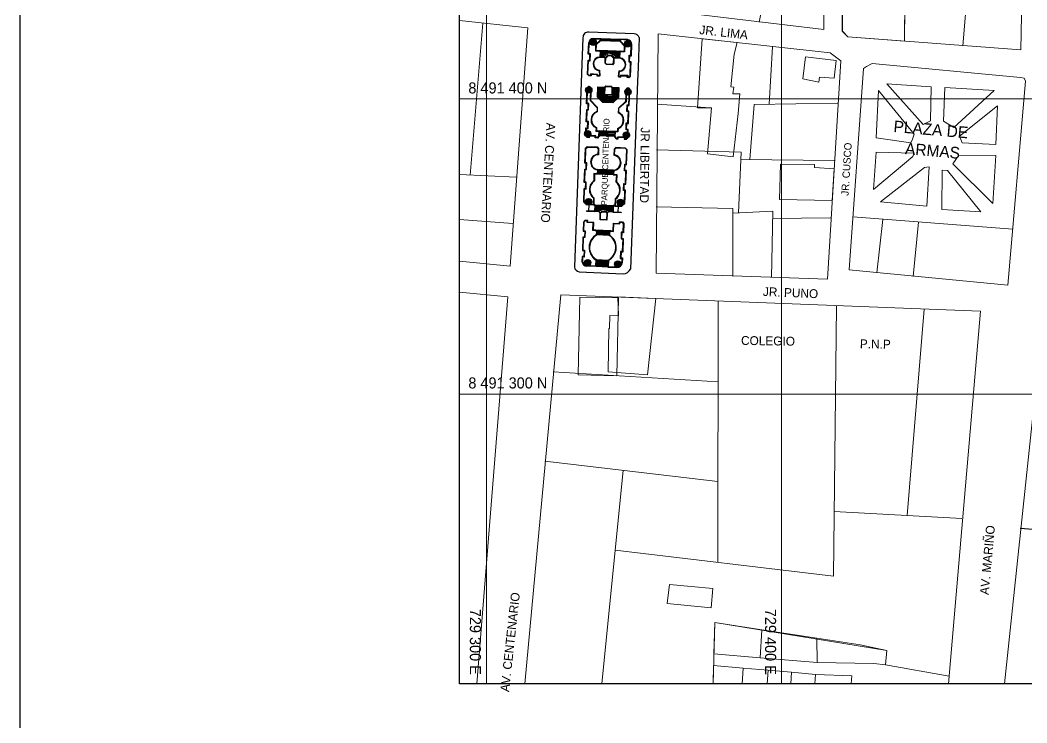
# Model space of a CAD drawing. Header units: metres. Extents: x 729055 to 735546, y 8489029 to 8491869.
# Drawn here: x 734027.4 to 734368.4, y 8489454.7 to 8489692.9 of the extents above; entities that cross this region are included whole.
import ezdxf
from ezdxf.enums import TextEntityAlignment as Align

# ---------------------------------------------------------------- set-up
doc = ezdxf.new("R2010")
doc.units = ezdxf.units.M
for name, color, linetype, lineweight in [('CATASTRO', 1, 'Continuous', 18), ('GRILLAS', 7, 'Continuous', 0), ('lotes', 146, 'Continuous', 18), ('TEXTO', 7, 'Continuous', 0)]:
    doc.layers.add(name, color=color, linetype=linetype, lineweight=lineweight)
doc.styles.add('1. Barrios', font='@PMingLiU-ExtB.ttf')
doc.styles.get("Standard").update_dxf_attribs({"font": 'BELL.TTF'})

msp = doc.modelspace()

# ---------------------------------------------------------------- linework, layer by layer
for p, q in [((734235.46, 8489688.293), (734220.011, 8489688.867)), ((734218.053, 8489686.901), (734217.723, 8489678.003)), ((734219.856, 8489681.373), (734219.998, 8489685.187)), ((734220.021, 8489681.526), (734220.157, 8489685.181)), ((734220.467, 8489685.5), (734220.488, 8489685.078)), ((734220.569, 8489684.861), (734220.525, 8489685.725)), ((734220.589, 8489685.861), (734220.645, 8489684.732)), ((734220.72, 8489684.636), (734220.654, 8489685.964)), ((734220.72, 8489686.048), (734220.794, 8489684.559)), ((734220.868, 8489684.496), (734220.786, 8489686.117)), ((734220.854, 8489686.176), (734220.941, 8489684.444)), ((734221.013, 8489684.401), (734220.921, 8489686.227)), ((734220.989, 8489686.269), (734221.085, 8489684.365)), ((734221.156, 8489684.336), (734221.058, 8489686.306)), ((734221.126, 8489686.336), (734221.228, 8489684.312)), ((734221.299, 8489684.294), (734221.195, 8489686.361)), ((734221.264, 8489686.381), (734221.37, 8489684.281)), ((734221.44, 8489684.273), (734221.334, 8489686.397)), ((734221.403, 8489686.407), (734221.511, 8489684.27)), ((734221.581, 8489684.271), (734221.473, 8489686.413)), ((734221.651, 8489684.277), (734221.543, 8489686.414)), ((734221.566, 8489686.72), (734224.19, 8489686.702)), ((734221.567, 8489686.561), (734224.006, 8489686.544)), ((734221.614, 8489686.411), (734221.72, 8489684.287)), ((734221.79, 8489684.302), (734221.684, 8489686.402)), ((734221.755, 8489686.39), (734221.859, 8489684.322)), ((734221.928, 8489684.348), (734221.826, 8489686.372)), ((734221.897, 8489686.348), (734221.996, 8489684.378)), ((734222.065, 8489684.414), (734221.969, 8489686.319)), ((734222.041, 8489686.283), (734222.133, 8489684.457)), ((734222.2, 8489684.508), (734222.113, 8489686.239)), ((734222.186, 8489686.187), (734222.267, 8489684.567)), ((734222.334, 8489684.636), (734222.259, 8489686.125)), ((734222.363, 8489684.608), (734222.283, 8489682.476)), ((734222.333, 8489686.048), (734222.4, 8489684.72)), ((734223.935, 8489686.069), (734222.363, 8489684.608)), ((734222.465, 8489684.823), (734222.408, 8489685.952)), ((734222.519, 8489684.536), (734222.448, 8489682.629)), ((734222.485, 8489685.823), (734222.528, 8489684.959)), ((734224.084, 8489685.99), (734222.519, 8489684.536)), ((734222.587, 8489685.184), (734222.566, 8489685.606)), ((734224.006, 8489686.544), (734223.935, 8489686.069)), ((734224.19, 8489686.702), (734224.084, 8489685.99)), ((734224.111, 8489686.015), (734230.584, 8489685.77)), ((734224.138, 8489686.348), (734230.56, 8489686.106)), ((734224.19, 8489686.702), (734230.533, 8489686.463)), ((734233.151, 8489686.286), (734230.533, 8489686.463)), ((734230.533, 8489686.463), (734230.586, 8489685.745)), ((734230.586, 8489685.745), (734232.039, 8489684.179)), ((734230.705, 8489686.292), (734230.741, 8489685.812)), ((734233.139, 8489686.127), (734230.705, 8489686.292)), ((734230.741, 8489685.812), (734232.201, 8489684.239)), ((734232.167, 8489685.036), (734232.188, 8489684.614)), ((734232.27, 8489684.397), (734232.226, 8489685.261)), ((734232.289, 8489685.397), (734232.346, 8489684.268)), ((734232.421, 8489684.171), (734232.354, 8489685.5)), ((734232.42, 8489685.583), (734232.495, 8489684.095)), ((734232.568, 8489684.032), (734232.487, 8489685.653)), ((734232.554, 8489685.712), (734232.641, 8489683.98)), ((734232.714, 8489683.937), (734232.622, 8489685.762)), ((734232.69, 8489685.805), (734232.786, 8489683.901)), ((734232.857, 8489683.872), (734232.758, 8489685.842)), ((734232.827, 8489685.872), (734232.928, 8489683.848)), ((734233, 8489683.83), (734232.896, 8489685.897)), ((734232.965, 8489685.917), (734233.07, 8489683.817)), ((734233.141, 8489683.809), (734233.034, 8489685.932)), ((734233.104, 8489685.943), (734233.211, 8489683.806)), ((734233.281, 8489683.807), (734233.174, 8489685.949)), ((734233.351, 8489683.813), (734233.244, 8489685.95)), ((734233.314, 8489685.946), (734233.421, 8489683.823)), ((734233.49, 8489683.838), (734233.385, 8489685.938)), ((734233.456, 8489685.925), (734233.559, 8489683.858)), ((734233.628, 8489683.883), (734233.527, 8489685.907)), ((734233.598, 8489685.884), (734233.697, 8489683.914)), ((734233.765, 8489683.95), (734233.67, 8489685.855)), ((734233.742, 8489685.819), (734233.833, 8489683.993)), ((734233.901, 8489684.044), (734233.814, 8489685.775)), ((734233.887, 8489685.723), (734233.968, 8489684.103)), ((734234.035, 8489684.172), (734233.96, 8489685.661)), ((734234.034, 8489685.584), (734234.101, 8489684.256)), ((734234.166, 8489684.359), (734234.109, 8489685.488)), ((734234.186, 8489685.359), (734234.229, 8489684.495)), ((734234.288, 8489684.72), (734234.267, 8489685.142)), ((734234.307, 8489680.991), (734234.443, 8489684.646)), ((734234.46, 8489680.826), (734234.602, 8489684.641)), ((734237.086, 8489687.016), (734236.707, 8489676.801)), ((734220.412, 8489681.352), (734219.856, 8489681.373)), ((734220.577, 8489681.505), (734220.021, 8489681.526)), ((734220.336, 8489679.286), (734220.412, 8489681.352)), ((734220.489, 8489679.121), (734220.577, 8489681.505)), ((734222.283, 8489682.476), (734223.66, 8489682.425)), ((734222.448, 8489682.629), (734223.719, 8489682.582)), ((734223.66, 8489682.425), (734223.866, 8489682.258)), ((734223.719, 8489682.582), (734224.028, 8489682.332)), ((734231.968, 8489682.272), (734223.724, 8489682.578)), ((734223.866, 8489682.258), (734223.795, 8489680.351)), ((734224.028, 8489682.332), (734223.948, 8489680.186)), ((734225.694, 8489681.045), (734223.983, 8489681.109)), ((734226.303, 8489681.312), (734223.993, 8489681.398)), ((734230.347, 8489681.445), (734224.004, 8489681.68)), ((734230.357, 8489681.716), (734224.014, 8489681.951)), ((734230.367, 8489681.98), (734224.024, 8489682.216)), ((734226.573, 8489681.013), (734226.303, 8489681.312)), ((734227.745, 8489680.969), (734227.958, 8489681.251)), ((734230.336, 8489681.163), (734227.958, 8489681.251)), ((734230.371, 8489682.092), (734230.291, 8489679.947)), ((734230.698, 8489682.319), (734230.371, 8489682.092)), ((734230.527, 8489682.007), (734230.456, 8489680.1)), ((734230.745, 8489682.158), (734230.527, 8489682.007)), ((734231.968, 8489682.272), (734230.698, 8489682.319)), ((734232.121, 8489682.107), (734230.745, 8489682.158)), ((734232.039, 8489684.179), (734231.968, 8489682.272)), ((734232.201, 8489684.239), (734232.121, 8489682.107)), ((734217.723, 8489678.003), (734215.169, 8489609.229)), ((734217.723, 8489678.003), (734217.723, 8489678.003)), ((734219.6, 8489674.459), (734219.78, 8489679.307)), ((734219.761, 8489674.526), (734219.933, 8489679.142)), ((734219.78, 8489679.307), (734220.336, 8489679.286)), ((734219.933, 8489679.142), (734220.489, 8489679.121)), ((734225.619, 8489680.126), (734223.948, 8489680.188)), ((734225.405, 8489680.437), (734223.96, 8489680.491)), ((734225.188, 8489680.755), (734223.971, 8489680.801)), ((734225.617, 8489680.124), (734225.188, 8489680.755)), ((734225.549, 8489678.297), (734225.617, 8489680.124)), ((734226.008, 8489677.802), (734225.549, 8489678.297)), ((734225.617, 8489680.124), (734226.573, 8489681.013)), ((734226.123, 8489680.595), (734225.694, 8489681.045)), ((734225.71, 8489678.357), (734225.773, 8489680.053)), ((734226.08, 8489677.959), (734225.71, 8489678.357)), ((734225.773, 8489680.053), (734226.665, 8489680.881)), ((734228.073, 8489677.725), (734226.008, 8489677.802)), ((734227.997, 8489677.887), (734226.08, 8489677.959)), ((734226.573, 8489681.013), (734227.745, 8489680.969)), ((734226.665, 8489680.881), (734227.642, 8489680.845)), ((734227.642, 8489680.845), (734228.395, 8489679.959)), ((734227.745, 8489680.969), (734228.556, 8489680.015)), ((734228.334, 8489678.324), (734227.997, 8489677.887)), ((734228.491, 8489678.267), (734228.073, 8489677.725)), ((734228.213, 8489680.418), (734228.582, 8489680.938)), ((734228.395, 8489679.959), (734228.334, 8489678.324)), ((734228.556, 8489680.015), (734228.491, 8489678.267)), ((734228.554, 8489680.017), (734229.068, 8489680.611)), ((734230.292, 8489679.953), (734228.554, 8489680.017)), ((734230.326, 8489680.873), (734228.582, 8489680.938)), ((734230.303, 8489680.255), (734228.808, 8489680.311)), ((734230.314, 8489680.565), (734229.068, 8489680.611)), ((734233.662, 8489678.628), (734233.751, 8489681.012)), ((734234.218, 8489678.607), (734233.662, 8489678.628)), ((734233.751, 8489681.012), (734234.307, 8489680.991)), ((734233.827, 8489678.781), (734233.904, 8489680.847)), ((734234.383, 8489678.76), (734233.827, 8489678.781)), ((734233.904, 8489680.847), (734234.46, 8489680.826)), ((734234.047, 8489673.992), (734234.218, 8489678.607)), ((734234.203, 8489673.913), (734234.383, 8489678.76)), ((734220.138, 8489673.962), (734219.6, 8489674.459)), ((734220.195, 8489674.126), (734219.761, 8489674.526)), ((734223.021, 8489674.485), (734220.611, 8489674.668)), ((734220.611, 8489674.668), (734220.677, 8489674.161)), ((734222.856, 8489674.338), (734220.794, 8489674.495)), ((734220.794, 8489674.495), (734220.856, 8489674.015)), ((734222.841, 8489673.941), (734222.856, 8489674.338)), ((734223.006, 8489674.094), (734223.021, 8489674.485)), ((734223.559, 8489675.748), (734223.637, 8489674.151)), ((734223.71, 8489675.897), (734223.801, 8489674.065)), ((734230.21, 8489675.651), (734229.985, 8489673.831)), ((734230.351, 8489675.492), (734230.154, 8489673.905)), ((734236.707, 8489676.801), (734236.537, 8489672.226)), ((734220.856, 8489674.015), (734220.138, 8489673.962)), ((734220.677, 8489674.161), (734220.195, 8489674.126)), ((734223.556, 8489673.915), (734222.841, 8489673.941)), ((734223.514, 8489674.075), (734223.006, 8489674.094)), ((734223.637, 8489674.151), (734223.514, 8489674.075)), ((734223.801, 8489674.065), (734223.556, 8489673.915)), ((734229.985, 8489673.831), (734230.217, 8489673.663)), ((734230.154, 8489673.905), (734230.271, 8489673.82)), ((734230.217, 8489673.663), (734230.932, 8489673.637)), ((734230.271, 8489673.82), (734230.779, 8489673.801)), ((734230.779, 8489673.801), (734230.793, 8489674.193)), ((734230.793, 8489674.193), (734233.21, 8489674.196)), ((734230.932, 8489673.637), (734230.947, 8489674.034)), ((734230.947, 8489674.034), (734233.015, 8489674.037)), ((734233.015, 8489674.037), (734232.918, 8489673.563)), ((734232.918, 8489673.563), (734233.63, 8489673.457)), ((734233.21, 8489674.196), (734233.107, 8489673.695)), ((734233.107, 8489673.695), (734233.585, 8489673.624)), ((734233.585, 8489673.624), (734234.047, 8489673.992)), ((734233.63, 8489673.457), (734234.203, 8489673.913)), ((734236.537, 8489672.226), (734234.172, 8489608.524)), ((734218.972, 8489669.352), (734218.993, 8489668.93)), ((734219.074, 8489668.713), (734219.031, 8489669.577)), ((734219.094, 8489669.713), (734219.151, 8489668.584)), ((734219.226, 8489668.487), (734219.159, 8489669.816)), ((734219.225, 8489669.899), (734219.3, 8489668.411)), ((734219.373, 8489668.348), (734219.292, 8489669.969)), ((734219.31, 8489664.523), (734219.48, 8489669.749)), ((734219.359, 8489670.028), (734219.446, 8489668.296)), ((734219.518, 8489668.253), (734219.426, 8489670.079)), ((734219.474, 8489664.676), (734219.639, 8489669.744)), ((734219.494, 8489670.121), (734219.59, 8489668.217)), ((734219.662, 8489668.188), (734219.563, 8489670.158)), ((734219.631, 8489670.188), (734219.733, 8489668.164)), ((734219.804, 8489668.146), (734219.7, 8489670.213)), ((734219.769, 8489670.233), (734219.875, 8489668.133)), ((734219.945, 8489668.125), (734219.839, 8489670.248)), ((734219.909, 8489670.259), (734220.016, 8489668.122)), ((734220.086, 8489668.123), (734219.978, 8489670.265)), ((734220.156, 8489668.129), (734220.048, 8489670.266)), ((734220.119, 8489670.262), (734220.225, 8489668.139)), ((734220.295, 8489668.154), (734220.189, 8489670.254)), ((734220.26, 8489670.241), (734220.364, 8489668.174)), ((734220.433, 8489668.199), (734220.331, 8489670.223)), ((734220.403, 8489670.2), (734220.502, 8489668.23)), ((734220.57, 8489668.266), (734220.474, 8489670.171)), ((734220.641, 8489669.706), (734220.492, 8489665.686)), ((734220.546, 8489670.135), (734220.638, 8489668.309)), ((734220.705, 8489668.36), (734220.619, 8489670.091)), ((734220.8, 8489669.7), (734220.653, 8489665.747)), ((734220.691, 8489670.039), (734220.773, 8489668.419)), ((734220.839, 8489668.488), (734220.765, 8489669.977)), ((734220.839, 8489669.9), (734220.905, 8489668.572)), ((734220.97, 8489668.675), (734220.914, 8489669.804)), ((734220.99, 8489669.675), (734221.034, 8489668.811)), ((734221.093, 8489669.036), (734221.071, 8489669.458)), ((734222.974, 8489666.775), (734223.104, 8489670.271)), ((734223.104, 8489670.271), (734225.41, 8489670.187)), ((734223.135, 8489666.839), (734223.263, 8489670.265)), ((734223.164, 8489667.567), (734225.307, 8489667.489)), ((734223.173, 8489667.816), (734225.316, 8489667.738)), ((734223.185, 8489668.147), (734225.328, 8489668.068)), ((734223.196, 8489668.444), (734225.339, 8489668.365)), ((734223.209, 8489668.79), (734225.352, 8489668.712)), ((734223.218, 8489669.043), (734225.362, 8489668.965)), ((734223.227, 8489669.296), (734225.371, 8489669.218)), ((734223.239, 8489669.619), (734225.383, 8489669.541)), ((734223.251, 8489669.942), (734225.395, 8489669.864)), ((734225.307, 8489667.482), (734225.407, 8489670.184)), ((734228.007, 8489667.382), (734225.307, 8489667.482)), ((734225.407, 8489670.184), (734225.819, 8489670.566)), ((734225.471, 8489667.635), (734225.563, 8489670.112)), ((734227.849, 8489667.547), (734225.471, 8489667.635)), ((734225.563, 8489670.112), (734225.879, 8489670.405)), ((734225.819, 8489670.566), (734227.646, 8489670.499)), ((734225.879, 8489670.405), (734227.574, 8489670.342)), ((734227.574, 8489670.342), (734227.869, 8489670.025)), ((734227.646, 8489670.499), (734228.028, 8489670.087)), ((734227.869, 8489670.025), (734227.849, 8489667.547)), ((734228.028, 8489670.087), (734228.007, 8489667.382)), ((734228.009, 8489667.639), (734230.004, 8489667.567)), ((734228.012, 8489667.971), (734230.016, 8489667.897)), ((734228.014, 8489668.268), (734230.027, 8489668.194)), ((734228.017, 8489668.615), (734230.04, 8489668.541)), ((734228.019, 8489668.868), (734230.049, 8489668.794)), ((734228.021, 8489669.122), (734230.058, 8489669.047)), ((734228.023, 8489669.445), (734230.07, 8489669.37)), ((734228.024, 8489670.091), (734230.252, 8489670.01)), ((734228.026, 8489669.768), (734230.082, 8489669.693)), ((734230.093, 8489670.016), (734229.972, 8489666.74)), ((734230.252, 8489670.01), (734230.128, 8489666.668)), ((734232.235, 8489668.716), (734232.256, 8489668.294)), ((734232.337, 8489668.077), (734232.294, 8489668.94)), ((734232.357, 8489669.077), (734232.414, 8489667.947)), ((734232.489, 8489667.851), (734232.422, 8489669.18)), ((734232.488, 8489669.263), (734232.563, 8489667.775)), ((734232.654, 8489669.256), (734232.507, 8489665.303)), ((734232.636, 8489667.712), (734232.555, 8489669.333)), ((734232.622, 8489669.392), (734232.709, 8489667.66)), ((734232.813, 8489669.25), (734232.663, 8489665.23)), ((734232.781, 8489667.617), (734232.689, 8489669.442)), ((734232.757, 8489669.485), (734232.853, 8489667.581)), ((734232.925, 8489667.552), (734232.826, 8489669.522)), ((734232.894, 8489669.552), (734232.996, 8489667.528)), ((734233.067, 8489667.51), (734232.963, 8489669.577)), ((734233.033, 8489669.597), (734233.138, 8489667.497)), ((734233.208, 8489667.489), (734233.102, 8489669.612)), ((734233.172, 8489669.623), (734233.279, 8489667.486)), ((734233.349, 8489667.487), (734233.241, 8489669.628)), ((734233.419, 8489667.493), (734233.312, 8489669.63)), ((734233.382, 8489669.626), (734233.488, 8489667.503)), ((734233.558, 8489667.518), (734233.452, 8489669.618)), ((734233.523, 8489669.605), (734233.627, 8489667.538)), ((734233.696, 8489667.563), (734233.594, 8489669.587)), ((734233.603, 8489664.148), (734233.815, 8489669.214)), ((734233.666, 8489669.564), (734233.765, 8489667.594)), ((734233.833, 8489667.63), (734233.737, 8489669.534)), ((734233.755, 8489663.983), (734233.974, 8489669.207)), ((734233.809, 8489669.499), (734233.901, 8489667.673)), ((734233.969, 8489667.723), (734233.882, 8489669.455)), ((734233.954, 8489669.403), (734234.036, 8489667.782)), ((734234.102, 8489667.852), (734234.028, 8489669.341)), ((734234.102, 8489669.264), (734234.168, 8489667.936)), ((734234.233, 8489668.039), (734234.177, 8489669.168)), ((734234.253, 8489669.039), (734234.297, 8489668.175)), ((734234.356, 8489668.399), (734234.334, 8489668.821)), ((734219.866, 8489664.503), (734219.31, 8489664.523)), ((734220.031, 8489664.656), (734219.474, 8489664.676)), ((734219.796, 8489662.596), (734219.866, 8489664.503)), ((734219.949, 8489662.431), (734220.031, 8489664.656)), ((734220.492, 8489665.686), (734222.863, 8489663.19)), ((734220.653, 8489665.747), (734222.926, 8489663.355)), ((734224.815, 8489664.956), (734222.974, 8489666.775)), ((734224.883, 8489665.112), (734223.135, 8489666.839)), ((734223.141, 8489666.929), (734229.909, 8489666.682)), ((734223.151, 8489667.222), (734229.982, 8489666.973)), ((734223.314, 8489666.662), (734229.639, 8489666.431)), ((734223.599, 8489666.381), (734229.359, 8489666.171)), ((734223.946, 8489666.038), (734229.017, 8489665.853)), ((734224.25, 8489665.738), (734228.718, 8489665.575)), ((734224.591, 8489665.401), (734228.381, 8489665.262)), ((734228.151, 8489664.832), (734224.815, 8489664.956)), ((734228.091, 8489664.993), (734224.883, 8489665.112)), ((734228.007, 8489667.391), (734229.995, 8489667.318)), ((734229.972, 8489666.74), (734228.091, 8489664.993)), ((734230.128, 8489666.668), (734228.151, 8489664.832)), ((734232.507, 8489665.303), (734230.063, 8489663.086)), ((734232.663, 8489665.23), (734230.113, 8489662.917)), ((734232.963, 8489661.944), (734233.046, 8489664.169)), ((734233.046, 8489664.169), (734233.603, 8489664.148)), ((734233.128, 8489662.097), (734233.199, 8489664.004)), ((734233.199, 8489664.004), (734233.755, 8489663.983)), ((734219.163, 8489658.402), (734219.319, 8489662.613)), ((734219.319, 8489662.613), (734219.796, 8489662.596)), ((734219.327, 8489658.555), (734219.472, 8489662.449)), ((734219.472, 8489662.449), (734219.949, 8489662.431)), ((734222.863, 8489663.19), (734222.816, 8489661.916)), ((734222.926, 8489663.355), (734222.867, 8489661.765)), ((734230.063, 8489663.086), (734230.004, 8489661.496)), ((734230.113, 8489662.917), (734230.066, 8489661.643)), ((734233.44, 8489661.926), (734232.963, 8489661.944)), ((734233.605, 8489662.079), (734233.128, 8489662.097)), ((734233.295, 8489658.032), (734233.44, 8489661.926)), ((734233.448, 8489657.867), (734233.605, 8489662.079)), ((734219.719, 8489658.381), (734219.163, 8489658.402)), ((734219.883, 8489658.534), (734219.327, 8489658.555)), ((734219.642, 8489656.315), (734219.719, 8489658.381)), ((734219.795, 8489656.15), (734219.883, 8489658.534)), ((734232.651, 8489655.669), (734232.739, 8489658.053)), ((734232.739, 8489658.053), (734233.295, 8489658.032)), ((734232.816, 8489655.822), (734232.892, 8489657.888)), ((734232.892, 8489657.888), (734233.448, 8489657.867)), ((734218.612, 8489654.563), (734218.633, 8489654.141)), ((734218.714, 8489653.923), (734218.67, 8489654.787)), ((734218.734, 8489654.923), (734218.79, 8489653.794)), ((734218.865, 8489653.698), (734218.799, 8489655.027)), ((734218.865, 8489655.11), (734218.939, 8489653.622)), ((734219.013, 8489653.559), (734218.931, 8489655.18)), ((734218.983, 8489653.555), (734219.086, 8489656.336)), ((734218.999, 8489655.239), (734219.085, 8489653.507)), ((734219.158, 8489653.464), (734219.066, 8489655.289)), ((734219.086, 8489656.336), (734219.642, 8489656.315)), ((734219.134, 8489655.332), (734219.23, 8489653.428)), ((734219.144, 8489653.622), (734219.239, 8489656.171)), ((734219.301, 8489653.398), (734219.203, 8489655.368)), ((734219.239, 8489656.171), (734219.795, 8489656.15)), ((734219.271, 8489655.399), (734219.373, 8489653.375)), ((734219.444, 8489653.357), (734219.34, 8489655.424)), ((734219.409, 8489655.444), (734219.515, 8489653.344)), ((734219.585, 8489653.336), (734219.479, 8489655.459)), ((734219.548, 8489655.469), (734219.656, 8489653.332)), ((734219.726, 8489653.334), (734219.618, 8489655.475)), ((734219.796, 8489653.339), (734219.688, 8489655.476)), ((734219.759, 8489655.473), (734219.865, 8489653.35)), ((734219.935, 8489653.365), (734219.829, 8489655.465)), ((734219.9, 8489655.452), (734220.004, 8489653.385)), ((734220.073, 8489653.41), (734219.971, 8489655.434)), ((734220.042, 8489655.411), (734220.141, 8489653.44)), ((734220.21, 8489653.477), (734220.114, 8489655.381)), ((734220.186, 8489655.345), (734220.278, 8489653.52)), ((734220.345, 8489653.57), (734220.258, 8489655.302)), ((734220.331, 8489655.25), (734220.412, 8489653.629)), ((734220.479, 8489653.699), (734220.404, 8489655.187)), ((734220.478, 8489655.111), (734220.545, 8489653.782)), ((734220.61, 8489653.885), (734220.553, 8489655.015)), ((734220.63, 8489654.886), (734220.673, 8489654.022)), ((734220.732, 8489654.246), (734220.711, 8489654.668)), ((734222.507, 8489656.369), (734222.466, 8489655.255)), ((734222.466, 8489655.255), (734223.419, 8489655.22)), ((734222.67, 8489656.47), (734222.631, 8489655.408)), ((734222.631, 8489655.408), (734223.584, 8489655.373)), ((734223.419, 8489655.22), (734223.359, 8489653.611)), ((734223.584, 8489655.373), (734223.516, 8489653.545)), ((734228.765, 8489653.823), (734223.533, 8489654.017)), ((734228.778, 8489654.178), (734223.547, 8489654.372)), ((734228.791, 8489654.533), (734223.56, 8489654.728)), ((734228.803, 8489654.851), (734223.572, 8489655.045)), ((734228.815, 8489655.175), (734223.584, 8489655.373)), ((734228.815, 8489655.175), (734228.747, 8489653.347)), ((734229.768, 8489655.139), (734228.815, 8489655.175)), ((734228.968, 8489655.01), (734228.908, 8489653.401)), ((734229.921, 8489654.975), (734228.968, 8489655.01)), ((734229.807, 8489656.201), (734229.768, 8489655.139)), ((734229.962, 8489656.088), (734229.921, 8489654.975)), ((734231.714, 8489654.119), (734231.736, 8489653.697)), ((734231.817, 8489653.48), (734231.773, 8489654.343)), ((734231.837, 8489654.48), (734231.893, 8489653.35)), ((734231.968, 8489653.254), (734231.902, 8489654.583)), ((734231.968, 8489654.666), (734232.042, 8489653.178)), ((734232.116, 8489653.115), (734232.034, 8489654.736)), ((734232.101, 8489654.795), (734232.188, 8489653.063)), ((734232.261, 8489653.02), (734232.169, 8489654.845)), ((734232.237, 8489654.888), (734232.333, 8489652.984)), ((734232.404, 8489652.955), (734232.305, 8489654.925)), ((734232.374, 8489654.955), (734232.476, 8489652.931)), ((734232.547, 8489652.913), (734232.443, 8489654.98)), ((734232.512, 8489655), (734232.617, 8489652.9)), ((734232.688, 8489652.892), (734232.581, 8489655.015)), ((734233.207, 8489655.648), (734232.651, 8489655.669)), ((734232.651, 8489655.026), (734232.758, 8489652.889)), ((734232.828, 8489652.89), (734232.721, 8489655.031)), ((734232.898, 8489652.896), (734232.791, 8489655.033)), ((734233.372, 8489655.801), (734232.816, 8489655.822)), ((734232.861, 8489655.029), (734232.968, 8489652.906)), ((734233.037, 8489652.921), (734232.932, 8489655.021)), ((734233.003, 8489655.008), (734233.107, 8489652.941)), ((734233.175, 8489652.966), (734233.074, 8489654.99)), ((734233.112, 8489653.099), (734233.207, 8489655.648)), ((734233.145, 8489654.967), (734233.244, 8489652.997)), ((734233.312, 8489653.033), (734233.217, 8489654.937)), ((734233.268, 8489653.02), (734233.372, 8489655.801)), ((734233.289, 8489654.901), (734233.38, 8489653.076)), ((734233.448, 8489653.126), (734233.361, 8489654.858)), ((734233.434, 8489654.806), (734233.515, 8489653.185)), ((734233.582, 8489653.255), (734233.507, 8489654.744)), ((734233.581, 8489654.667), (734233.648, 8489653.339)), ((734233.713, 8489653.442), (734233.656, 8489654.571)), ((734233.733, 8489654.442), (734233.776, 8489653.578)), ((734233.835, 8489653.802), (734233.814, 8489654.224)), ((734219.521, 8489653.057), (734218.983, 8489653.555)), ((734219.586, 8489653.214), (734219.144, 8489653.622)), ((734220.156, 8489653.034), (734219.521, 8489653.057)), ((734220.003, 8489653.198), (734219.586, 8489653.214)), ((734220.024, 8489653.755), (734220.003, 8489653.198)), ((734222.407, 8489653.666), (734220.024, 8489653.755)), ((734220.177, 8489653.59), (734220.156, 8489653.034)), ((734222.242, 8489653.513), (734220.177, 8489653.59)), ((734222.221, 8489652.957), (734222.242, 8489653.513)), ((734222.936, 8489652.93), (734222.221, 8489652.957)), ((734222.386, 8489653.11), (734222.407, 8489653.666)), ((734222.87, 8489653.092), (734222.386, 8489653.11)), ((734223.359, 8489653.611), (734222.87, 8489653.092)), ((734223.516, 8489653.545), (734222.936, 8489652.93)), ((734228.751, 8489653.467), (734223.52, 8489653.662)), ((734228.747, 8489653.347), (734229.279, 8489652.691)), ((734228.908, 8489653.401), (734229.357, 8489652.847)), ((734229.279, 8489652.691), (734229.994, 8489652.664)), ((734229.357, 8489652.847), (734229.841, 8489652.829)), ((734229.841, 8489652.829), (734229.862, 8489653.385)), ((734229.862, 8489653.385), (734232.245, 8489653.297)), ((734229.994, 8489652.664), (734230.015, 8489653.22)), ((734230.015, 8489653.22), (734232.08, 8489653.144)), ((734232.08, 8489653.144), (734232.059, 8489652.587)), ((734232.059, 8489652.587), (734232.695, 8489652.564)), ((734232.245, 8489653.297), (734232.224, 8489652.741)), ((734232.224, 8489652.741), (734232.642, 8489652.725)), ((734232.642, 8489652.725), (734233.112, 8489653.099)), ((734232.695, 8489652.564), (734233.268, 8489653.02)), ((734218.723, 8489644.413), (734218.912, 8489649.499)), ((734218.888, 8489644.566), (734219.068, 8489649.427)), ((734218.912, 8489649.499), (734219.488, 8489650.035)), ((734219.068, 8489649.427), (734219.548, 8489649.873)), ((734219.488, 8489650.035), (734222.824, 8489649.911)), ((734219.548, 8489649.873), (734222.752, 8489649.754)), ((734222.752, 8489649.754), (734223.198, 8489649.274)), ((734222.824, 8489649.911), (734223.36, 8489649.334)), ((734223.198, 8489649.274), (734223.129, 8489647.421)), ((734223.36, 8489649.334), (734223.283, 8489647.268)), ((734228.591, 8489649.135), (734228.514, 8489647.069)), ((734229.167, 8489649.671), (734228.591, 8489649.135)), ((734228.747, 8489649.064), (734228.678, 8489647.211)), ((734229.227, 8489649.51), (734228.747, 8489649.064)), ((734232.503, 8489649.547), (734229.167, 8489649.671)), ((734232.431, 8489649.391), (734229.227, 8489649.51)), ((734232.877, 8489648.91), (734232.431, 8489649.391)), ((734233.039, 8489648.97), (734232.503, 8489649.547)), ((734232.697, 8489644.05), (734232.877, 8489648.91)), ((734232.85, 8489643.885), (734233.039, 8489648.97)), ((734219.199, 8489644.396), (734218.723, 8489644.413)), ((734219.364, 8489644.549), (734218.888, 8489644.566)), ((734219.126, 8489642.409), (734219.199, 8489644.396)), ((734219.279, 8489642.244), (734219.364, 8489644.549)), ((734232.135, 8489641.763), (734232.22, 8489644.067)), ((734232.22, 8489644.067), (734232.697, 8489644.05)), ((734232.299, 8489641.916), (734232.373, 8489643.902)), ((734232.373, 8489643.902), (734232.85, 8489643.885)), ((734218.478, 8489637.818), (734218.649, 8489642.427)), ((734218.643, 8489637.971), (734218.802, 8489642.262)), ((734218.649, 8489642.427), (734219.126, 8489642.409)), ((734218.802, 8489642.262), (734219.279, 8489642.244)), ((734221.767, 8489640.879), (734221.761, 8489638.488)), ((734222.885, 8489640.837), (734221.767, 8489640.879)), ((734221.926, 8489640.714), (734221.92, 8489638.406)), ((734223.038, 8489640.672), (734221.926, 8489640.714)), ((734222.933, 8489642.12), (734222.885, 8489640.837)), ((734223.097, 8489642.262), (734223.038, 8489640.672)), ((734228.269, 8489640.474), (734223.038, 8489640.672)), ((734228.281, 8489640.806), (734223.05, 8489641)), ((734228.293, 8489641.133), (734223.062, 8489641.328)), ((734228.306, 8489641.461), (734223.074, 8489641.655)), ((734228.318, 8489641.789), (734223.087, 8489641.983)), ((734228.328, 8489642.063), (734223.097, 8489642.262)), ((734228.328, 8489642.063), (734228.269, 8489640.474)), ((734228.269, 8489640.474), (734229.381, 8489640.433)), ((734228.481, 8489641.91), (734228.434, 8489640.627)), ((734228.434, 8489640.627), (734229.551, 8489640.586)), ((734229.381, 8489640.433), (734229.216, 8489638.131)), ((734229.551, 8489640.586), (734229.38, 8489638.201)), ((734232.611, 8489641.745), (734232.135, 8489641.763)), ((734232.776, 8489641.898), (734232.299, 8489641.916)), ((734232.452, 8489637.454), (734232.611, 8489641.745)), ((734232.605, 8489637.289), (734232.776, 8489641.898)), ((734219.034, 8489637.797), (734218.478, 8489637.818)), ((734219.199, 8489637.95), (734218.643, 8489637.971)), ((734218.96, 8489635.811), (734219.034, 8489637.797)), ((734219.113, 8489635.646), (734219.199, 8489637.95)), ((734231.81, 8489635.17), (734231.896, 8489637.475)), ((734231.896, 8489637.475), (734232.452, 8489637.454)), ((734231.975, 8489635.323), (734232.049, 8489637.31)), ((734232.049, 8489637.31), (734232.605, 8489637.289)), ((734218.312, 8489631.219), (734218.484, 8489635.828)), ((734218.474, 8489631.283), (734218.637, 8489635.663)), ((734218.484, 8489635.828), (734218.96, 8489635.811)), ((734218.637, 8489635.663), (734219.113, 8489635.646)), ((734232.287, 8489635.153), (734231.81, 8489635.17)), ((734232.452, 8489635.306), (734231.975, 8489635.323)), ((734232.124, 8489630.772), (734232.287, 8489635.153)), ((734232.281, 8489630.697), (734232.452, 8489635.306)), ((734219.31, 8489630.228), (734218.312, 8489631.219)), ((734219.378, 8489630.384), (734218.474, 8489631.283)), ((734218.915, 8489631.545), (734218.936, 8489631.123)), ((734219.017, 8489630.905), (734218.974, 8489631.769)), ((734219.037, 8489631.906), (734219.094, 8489630.776)), ((734219.169, 8489630.68), (734219.102, 8489632.009)), ((734219.168, 8489632.092), (734219.243, 8489630.604)), ((734219.316, 8489630.541), (734219.235, 8489632.162)), ((734219.302, 8489632.221), (734219.389, 8489630.489)), ((734221.692, 8489630.139), (734219.31, 8489630.228)), ((734219.461, 8489630.446), (734219.37, 8489632.271)), ((734221.539, 8489630.304), (734219.378, 8489630.384)), ((734219.438, 8489632.314), (734219.533, 8489630.41)), ((734219.605, 8489630.38), (734219.506, 8489632.351)), ((734219.575, 8489632.381), (734219.676, 8489630.357)), ((734219.747, 8489630.339), (734219.643, 8489632.406)), ((734219.713, 8489632.426), (734219.818, 8489630.326)), ((734219.889, 8489630.318), (734219.782, 8489632.441)), ((734219.852, 8489632.452), (734219.959, 8489630.315)), ((734220.029, 8489630.316), (734219.922, 8489632.457)), ((734220.024, 8489630.201), (734219.952, 8489628.246)), ((734220.099, 8489630.322), (734219.992, 8489632.459)), ((734220.062, 8489632.455), (734220.169, 8489630.332)), ((734220.238, 8489630.347), (734220.133, 8489632.447)), ((734220.203, 8489632.434), (734220.307, 8489630.367)), ((734220.376, 8489630.392), (734220.274, 8489632.416)), ((734220.346, 8489632.393), (734220.445, 8489630.423)), ((734220.513, 8489630.459), (734220.417, 8489632.363)), ((734220.489, 8489632.327), (734220.581, 8489630.502)), ((734220.649, 8489630.552), (734220.562, 8489632.284)), ((734220.634, 8489632.232), (734220.716, 8489630.611)), ((734220.782, 8489630.681), (734220.708, 8489632.169)), ((734220.782, 8489632.093), (734220.848, 8489630.764)), ((734220.913, 8489630.868), (734220.857, 8489631.997)), ((734220.933, 8489631.868), (734220.977, 8489631.004)), ((734221.036, 8489631.228), (734221.014, 8489631.65)), ((734221.622, 8489632.528), (734221.539, 8489630.304)), ((734222.197, 8489630.261), (734221.539, 8489630.304)), ((734221.692, 8489630.139), (734222.047, 8489630.126)), ((734221.784, 8489632.602), (734221.698, 8489630.298)), ((734222.047, 8489630.126), (734221.975, 8489628.171)), ((734222.114, 8489628.008), (734222.197, 8489630.261)), ((734222.184, 8489629.899), (734228.276, 8489629.673)), ((734222.197, 8489630.241), (734228.289, 8489630.015)), ((734228.206, 8489627.745), (734228.285, 8489630.049)), ((734228.836, 8489630.029), (734228.285, 8489630.049)), ((734228.921, 8489632.333), (734228.836, 8489630.029)), ((734229.077, 8489632.247), (734228.995, 8489630.023)), ((734228.995, 8489630.023), (734231.156, 8489629.943)), ((734229.706, 8489631.235), (734229.727, 8489630.813)), ((734229.808, 8489630.596), (734229.765, 8489631.46)), ((734229.828, 8489631.596), (734229.885, 8489630.467)), ((734229.96, 8489630.371), (734229.893, 8489631.699)), ((734229.959, 8489631.783), (734230.034, 8489630.294)), ((734230.107, 8489630.231), (734230.026, 8489631.852)), ((734230.093, 8489631.911), (734230.18, 8489630.179)), ((734230.252, 8489630.136), (734230.16, 8489631.962)), ((734230.228, 8489632.005), (734230.324, 8489630.1)), ((734230.396, 8489630.071), (734230.297, 8489632.041)), ((734230.365, 8489632.071), (734230.467, 8489630.047)), ((734230.538, 8489630.029), (734230.434, 8489632.097)), ((734230.504, 8489632.116), (734230.609, 8489630.017)), ((734230.679, 8489630.008), (734230.573, 8489632.132)), ((734230.643, 8489632.142), (734230.75, 8489630.005)), ((734230.82, 8489630.006), (734230.712, 8489632.148)), ((734230.89, 8489630.012), (734230.783, 8489632.149)), ((734230.853, 8489632.146), (734230.959, 8489630.022)), ((734231.029, 8489630.038), (734230.923, 8489632.138)), ((734230.994, 8489632.125), (734231.098, 8489630.058)), ((734231.167, 8489630.083), (734231.065, 8489632.107)), ((734231.137, 8489632.083), (734231.236, 8489630.113)), ((734231.156, 8489629.943), (734232.124, 8489630.772)), ((734231.304, 8489630.149), (734231.208, 8489632.054)), ((734231.213, 8489629.781), (734232.281, 8489630.697)), ((734231.28, 8489632.018), (734231.372, 8489630.192)), ((734231.44, 8489630.243), (734231.353, 8489631.975)), ((734231.425, 8489631.923), (734231.507, 8489630.302)), ((734231.573, 8489630.371), (734231.499, 8489631.86)), ((734231.573, 8489631.783), (734231.639, 8489630.455)), ((734231.704, 8489630.558), (734231.648, 8489631.687)), ((734231.724, 8489631.558), (734231.768, 8489630.694)), ((734231.827, 8489630.919), (734231.805, 8489631.341)), ((734219.272, 8489628.271), (734219.266, 8489628.113)), ((734219.266, 8489628.113), (734222.114, 8489628.008)), ((734221.975, 8489628.171), (734219.272, 8489628.271)), ((734222.119, 8489628.155), (734223.487, 8489628.104)), ((734222.131, 8489628.487), (734224.152, 8489628.412)), ((734222.142, 8489628.775), (734228.234, 8489628.549)), ((734222.153, 8489629.059), (734228.245, 8489628.833)), ((734222.162, 8489629.323), (734228.255, 8489629.096)), ((734222.172, 8489629.59), (734228.264, 8489629.364)), ((734223.906, 8489627.628), (734223.487, 8489628.104)), ((734223.871, 8489625.197), (734223.906, 8489627.628)), ((734223.906, 8489627.628), (734224.406, 8489628.081)), ((734224.014, 8489625.329), (734224.047, 8489627.565)), ((734224.047, 8489627.565), (734224.457, 8489627.938)), ((734224.422, 8489628.081), (734224.152, 8489628.412)), ((734224.406, 8489628.081), (734224.422, 8489628.081)), ((734225.814, 8489628.02), (734224.406, 8489628.081)), ((734224.457, 8489627.938), (734225.75, 8489627.881)), ((734225.75, 8489627.881), (734226.154, 8489627.445)), ((734225.814, 8489628.02), (734226.12, 8489628.339)), ((734225.814, 8489628.02), (734226.298, 8489627.497)), ((734226.154, 8489627.445), (734226.038, 8489625.204)), ((734226.12, 8489628.339), (734228.223, 8489628.261)), ((734226.298, 8489627.497), (734226.172, 8489625.054)), ((734226.298, 8489627.497), (734226.777, 8489627.982)), ((734226.777, 8489627.982), (734228.212, 8489627.929)), ((734228.206, 8489627.745), (734231.053, 8489627.639)), ((734228.349, 8489627.899), (734228.415, 8489629.885)), ((734228.349, 8489627.899), (734231.059, 8489627.798)), ((734228.83, 8489629.87), (734228.415, 8489629.885)), ((734228.83, 8489629.87), (734231.213, 8489629.781)), ((734229.942, 8489629.829), (734229.868, 8489627.842)), ((734231.059, 8489627.798), (734231.053, 8489627.639)), ((734218.22, 8489624.459), (734218.105, 8489621.36)), ((734218.718, 8489624.998), (734218.22, 8489624.459)), ((734218.377, 8489624.394), (734218.27, 8489621.513)), ((734218.785, 8489624.836), (734218.377, 8489624.394)), ((734219.671, 8489624.962), (734218.718, 8489624.998)), ((734219.506, 8489624.809), (734218.785, 8489624.836)), ((734219.485, 8489624.253), (734219.506, 8489624.809)), ((734221.55, 8489624.176), (734219.485, 8489624.253)), ((734219.65, 8489624.406), (734219.671, 8489624.962)), ((734221.715, 8489624.329), (734219.65, 8489624.406)), ((734221.453, 8489621.554), (734221.55, 8489624.176)), ((734221.618, 8489621.707), (734221.715, 8489624.329)), ((734226.172, 8489625.054), (734223.871, 8489625.197)), ((734226.038, 8489625.204), (734224.014, 8489625.329)), ((734228.279, 8489621.456), (734228.376, 8489624.078)), ((734228.376, 8489624.078), (734230.441, 8489624.001)), ((734228.432, 8489621.291), (734228.529, 8489623.913)), ((734228.529, 8489623.913), (734230.594, 8489623.836)), ((734230.441, 8489624.001), (734230.462, 8489624.558)), ((734230.462, 8489624.558), (734231.415, 8489624.522)), ((734230.594, 8489623.836), (734230.615, 8489624.393)), ((734230.615, 8489624.393), (734231.336, 8489624.366)), ((734231.336, 8489624.366), (734231.71, 8489623.895)), ((734231.415, 8489624.522), (734231.871, 8489623.948)), ((734231.71, 8489623.895), (734231.603, 8489621.014)), ((734231.871, 8489623.948), (734231.756, 8489620.849)), ((734218.105, 8489621.36), (734218.661, 8489621.339)), ((734218.27, 8489621.513), (734218.826, 8489621.492)), ((734218.661, 8489621.339), (734218.588, 8489619.353)), ((734218.826, 8489621.492), (734218.741, 8489619.188)), ((734222.349, 8489621.521), (734221.453, 8489621.554)), ((734222.412, 8489621.678), (734221.618, 8489621.707)), ((734222.712, 8489621.194), (734222.349, 8489621.521)), ((734222.874, 8489621.263), (734222.412, 8489621.678)), ((734227.484, 8489621.485), (734222.412, 8489621.678)), ((734222.674, 8489620.167), (734222.712, 8489621.194)), ((734227.096, 8489621.185), (734222.782, 8489621.346)), ((734222.83, 8489620.071), (734222.874, 8489621.263)), ((734226.949, 8489619.918), (734222.83, 8489620.071)), ((734226.961, 8489620.236), (734222.842, 8489620.388)), ((734226.973, 8489620.553), (734222.853, 8489620.706)), ((734226.984, 8489620.871), (734222.865, 8489621.024)), ((734226.949, 8489619.914), (734226.993, 8489621.106)), ((734226.993, 8489621.106), (734227.484, 8489621.485)), ((734227.111, 8489619.998), (734227.149, 8489621.025)), ((734227.149, 8489621.025), (734227.536, 8489621.324)), ((734227.484, 8489621.485), (734228.279, 8489621.456)), ((734227.536, 8489621.324), (734228.432, 8489621.291)), ((734231.047, 8489621.035), (734230.961, 8489618.73)), ((734231.603, 8489621.014), (734231.047, 8489621.035)), ((734231.2, 8489620.87), (734231.126, 8489618.883)), ((734231.756, 8489620.849), (734231.2, 8489620.87)), ((734218.032, 8489619.373), (734217.861, 8489614.765)), ((734218.185, 8489619.209), (734218.025, 8489614.918)), ((734218.588, 8489619.353), (734218.032, 8489619.373)), ((734218.741, 8489619.188), (734218.185, 8489619.209)), ((734230.961, 8489618.73), (734231.517, 8489618.71)), ((734231.126, 8489618.883), (734231.682, 8489618.863)), ((734231.517, 8489618.71), (734231.358, 8489614.419)), ((734231.682, 8489618.863), (734231.511, 8489614.254)), ((734217.861, 8489614.765), (734218.417, 8489614.744)), ((734218.025, 8489614.918), (734218.581, 8489614.897)), ((734218.417, 8489614.744), (734218.343, 8489612.757)), ((734218.581, 8489614.897), (734218.496, 8489612.593)), ((734230.802, 8489614.439), (734230.716, 8489612.135)), ((734231.358, 8489614.419), (734230.802, 8489614.439)), ((734230.955, 8489614.274), (734230.881, 8489612.288)), ((734231.511, 8489614.254), (734230.955, 8489614.274)), ((734217.787, 8489612.778), (734217.728, 8489611.189)), ((734218.343, 8489612.757), (734217.787, 8489612.778)), ((734217.94, 8489612.613), (734217.887, 8489611.183)), ((734218.496, 8489612.593), (734217.94, 8489612.613)), ((734218.601, 8489610.849), (734218.622, 8489610.427)), ((734218.703, 8489610.21), (734218.66, 8489611.074)), ((734218.723, 8489611.21), (734218.78, 8489610.081)), ((734218.855, 8489609.985), (734218.788, 8489611.313)), ((734218.854, 8489611.397), (734218.929, 8489609.908)), ((734219.002, 8489609.846), (734218.92, 8489611.466)), ((734218.988, 8489611.525), (734219.075, 8489609.794)), ((734219.147, 8489609.75), (734219.055, 8489611.576)), ((734219.123, 8489611.619), (734219.219, 8489609.714)), ((734219.291, 8489609.685), (734219.192, 8489611.655)), ((734219.26, 8489611.686), (734219.362, 8489609.662)), ((734219.433, 8489609.644), (734219.329, 8489611.711)), ((734219.398, 8489611.731), (734219.504, 8489609.631)), ((734222.511, 8489609.34), (734219.413, 8489609.455)), ((734222.358, 8489609.505), (734219.419, 8489609.614)), ((734219.574, 8489609.622), (734219.468, 8489611.746)), ((734219.537, 8489611.756), (734219.645, 8489609.619)), ((734219.715, 8489609.62), (734219.607, 8489611.762)), ((734219.785, 8489609.626), (734219.677, 8489611.763)), ((734219.748, 8489611.76), (734219.854, 8489609.637)), ((734219.924, 8489609.652), (734219.818, 8489611.752)), ((734219.889, 8489611.739), (734219.993, 8489609.672)), ((734220.062, 8489609.697), (734219.96, 8489611.721)), ((734220.032, 8489611.697), (734220.13, 8489609.727)), ((734220.199, 8489609.764), (734220.103, 8489611.668)), ((734220.175, 8489611.632), (734220.267, 8489609.806)), ((734220.334, 8489609.857), (734220.247, 8489611.589)), ((734220.32, 8489611.537), (734220.402, 8489609.916)), ((734220.468, 8489609.986), (734220.394, 8489611.474)), ((734220.468, 8489611.398), (734220.534, 8489610.069)), ((734220.599, 8489610.172), (734220.543, 8489611.301)), ((734220.619, 8489611.172), (734220.663, 8489610.308)), ((734220.721, 8489610.533), (734220.7, 8489610.955)), ((734222.437, 8489611.638), (734222.358, 8489609.505)), ((734222.599, 8489611.724), (734222.511, 8489609.34)), ((734226.481, 8489609.444), (734222.52, 8489609.591)), ((734226.49, 8489609.696), (734222.53, 8489609.843)), ((734226.499, 8489609.947), (734222.539, 8489610.094)), ((734226.509, 8489610.198), (734222.548, 8489610.345)), ((734226.518, 8489610.449), (734222.558, 8489610.596)), ((734226.527, 8489610.701), (734222.567, 8489610.848)), ((734226.537, 8489610.952), (734222.576, 8489611.099)), ((734226.546, 8489611.203), (734222.586, 8489611.35)), ((734226.555, 8489611.455), (734222.595, 8489611.602)), ((734226.56, 8489611.573), (734226.471, 8489609.189)), ((734226.715, 8489611.475), (734226.636, 8489609.342)), ((734228.799, 8489610.36), (734228.82, 8489609.938)), ((734228.901, 8489609.72), (734228.858, 8489610.584)), ((734228.921, 8489610.721), (734228.978, 8489609.591)), ((734229.053, 8489609.495), (734228.986, 8489610.824)), ((734229.052, 8489610.907), (734229.127, 8489609.419)), ((734229.2, 8489609.356), (734229.119, 8489610.977)), ((734229.186, 8489611.036), (734229.273, 8489609.304)), ((734229.345, 8489609.261), (734229.254, 8489611.086)), ((734229.322, 8489611.129), (734229.417, 8489609.225)), ((734229.489, 8489609.195), (734229.39, 8489611.165)), ((734229.459, 8489611.196), (734229.56, 8489609.172)), ((734229.631, 8489609.154), (734229.528, 8489611.221)), ((734229.597, 8489611.241), (734229.702, 8489609.141)), ((734229.773, 8489609.133), (734229.666, 8489611.256)), ((734229.736, 8489611.267), (734229.843, 8489609.13)), ((734229.913, 8489609.131), (734229.806, 8489611.272)), ((734229.983, 8489609.137), (734229.876, 8489611.274)), ((734229.946, 8489611.27), (734230.053, 8489609.147)), ((734230.122, 8489609.162), (734230.017, 8489611.262)), ((734230.087, 8489611.249), (734230.191, 8489609.182)), ((734230.26, 8489609.207), (734230.159, 8489611.231)), ((734230.23, 8489611.208), (734230.329, 8489609.238)), ((734230.397, 8489609.274), (734230.301, 8489611.178)), ((734230.373, 8489611.142), (734230.465, 8489609.317)), ((734230.533, 8489609.367), (734230.446, 8489611.099)), ((734230.519, 8489611.047), (734230.6, 8489609.426)), ((734230.667, 8489609.496), (734230.592, 8489610.984)), ((734230.666, 8489610.908), (734230.733, 8489609.579)), ((734230.716, 8489612.135), (734231.272, 8489612.114)), ((734230.798, 8489609.683), (734230.741, 8489610.812)), ((734230.818, 8489610.683), (734230.861, 8489609.819)), ((734230.881, 8489612.288), (734231.437, 8489612.267)), ((734230.92, 8489610.043), (734230.899, 8489610.465)), ((734231.272, 8489612.114), (734231.219, 8489610.684)), ((734231.437, 8489612.267), (734231.378, 8489610.678)), ((734216.803, 8489607.599), (734231.692, 8489606.94)), ((734226.471, 8489609.189), (734222.511, 8489609.34)), ((734226.471, 8489609.189), (734229.569, 8489609.074)), ((734226.636, 8489609.342), (734229.575, 8489609.233)), ((734390.316, 8489518.531), (734366.207, 8489520.604))]:
    msp.add_line(p, q)
at = {"lineweight": 0}
for p, q in [((734321.048, 8489671.249), (734336.049, 8489670.273)), ((734333.318, 8489657.493), (734321.048, 8489671.249)), ((734317.423, 8489652.976), (734318.192, 8489669.01)), ((734318.192, 8489669.01), (734330.245, 8489654.217)), ((734336.049, 8489670.273), (734335.757, 8489658.774)), ((734340.191, 8489658.646), (734340.703, 8489670.02)), ((734340.703, 8489670.02), (734357.366, 8489669.045)), ((734357.366, 8489669.045), (734343.738, 8489656.47)), ((734345.671, 8489653.537), (734358.467, 8489663.809)), ((734358.467, 8489663.809), (734357.881, 8489650.683)), ((734335.757, 8489658.774), (734333.318, 8489657.493)), ((734343.738, 8489656.47), (734340.191, 8489658.646)), ((734330.245, 8489654.217), (734329.717, 8489652.489)), ((734329.154, 8489651.357), (734317.423, 8489652.976)), ((734329.717, 8489652.489), (734329.154, 8489651.357)), ((734346.507, 8489651.348), (734345.671, 8489653.537)), ((734357.881, 8489650.683), (734346.507, 8489651.348)), ((734316.526, 8489635.444), (734317.387, 8489648.189)), ((734317.387, 8489648.189), (734330.095, 8489647.771)), ((734330.095, 8489647.771), (734329.805, 8489646.647)), ((734343.382, 8489644.221), (734345.408, 8489647.098)), ((734345.408, 8489647.098), (734357.928, 8489646.987)), ((734357.928, 8489646.987), (734356.919, 8489630.737)), ((734329.805, 8489646.647), (734316.526, 8489635.444)), ((734356.919, 8489630.737), (734343.382, 8489644.221)), ((734333.792, 8489642.941), (734318.851, 8489631.349)), ((734335.374, 8489643.129), (734333.792, 8489642.941)), ((734334.548, 8489629.788), (734335.374, 8489643.129)), ((734339.798, 8489641.999), (734339.586, 8489628.648)), ((734341.594, 8489641.947), (734339.798, 8489641.999)), ((734352.803, 8489627.951), (734341.594, 8489641.947)), ((734318.851, 8489631.349), (734334.548, 8489629.788)), ((734339.586, 8489628.648), (734352.803, 8489627.951)), ((734309.515, 8489626.236), (734363.659, 8489622.025)), ((734319.648, 8489625.359), (734317.564, 8489607.217)), ((734331.786, 8489624.414), (734329.885, 8489606.022))]:
    msp.add_line(p, q, dxfattribs=at)
at = {"color": 251}
msp.add_lwpolyline([(734027.391, 8489984.332), (734858.033, 8489984.332), (734858.033, 8489028.725), (734027.391, 8489028.725)], close=True, dxfattribs=at)
at = {"color": 5, "lineweight": -3, "flags": 128}
for points in [[(734716.018, 8489823.75), (734716.018, 8489467.972), (734176.239, 8489467.972), (734176.239, 8489823.75), (734716.018, 8489823.75)], [(734176.239, 8489823.75), (734716.018, 8489823.75), (734716.018, 8489467.972), (734176.239, 8489467.972)]]:
    msp.add_lwpolyline(points, close=True, dxfattribs=at)
for centre in [(734221.527, 8489685.342), (734233.228, 8489684.878), (734220.032, 8489669.194), (734233.295, 8489668.558), (734219.672, 8489654.404), (734232.775, 8489653.961), (734219.975, 8489631.387), (734230.766, 8489631.077), (734219.661, 8489610.691), (734229.859, 8489610.202)]:
    msp.add_circle(centre, 1.072)
for centre, radius, start, end in [((734219.932, 8489686.987), 1.881, 87.58935, 182.62281), ((734235.349, 8489686.478), 1.818, 17.21619, 86.51106), ((734221.589, 8489685.128), 1.592, 90.83692, 177.87366), ((734221.589, 8489685.128), 1.433, 90.90319, 177.87366), ((734233.01, 8489684.7), 1.433, 357.87366, 84.84414), ((734233.01, 8489684.7), 1.592, 357.87366, 84.9104), ((734223.79, 8489678.044), 2.307, 89.87246, 264.23905), ((734223.79, 8489678.044), 2.148, 85.77823, 267.87366), ((734230.29, 8489677.798), 2.148, 267.87366, 89.9691), ((734230.29, 8489677.798), 2.307, 271.50828, 85.87486), ((734220.14, 8489669.725), 0.66, 357.87366, 177.87366), ((734220.14, 8489669.725), 0.501, 357.87366, 177.87366), ((734233.314, 8489669.232), 0.66, 357.87366, 177.87366), ((734233.314, 8489669.232), 0.501, 357.87366, 177.87366), ((734223.773, 8489659.081), 2.993, 108.65961, 244.97156), ((734223.773, 8489659.081), 2.834, 108.65961, 247.08772), ((734228.901, 8489658.886), 2.834, 288.65961, 67.08772), ((734228.901, 8489658.886), 2.993, 290.77576, 67.08772), ((734223.313, 8489644.76), 2.667, 93.94548, 261.80185), ((734223.313, 8489644.76), 2.508, 90.68613, 265.0612), ((734228.298, 8489644.571), 2.508, 270.68613, 85.0612), ((734228.298, 8489644.571), 2.667, 273.94548, 81.80185), ((734223.996, 8489635.454), 3.768, 126.37386, 230.95326), ((734223.996, 8489635.454), 3.609, 125.11208, 232.20419), ((734226.927, 8489635.341), 3.609, 303.54314, 50.63524), ((734226.927, 8489635.341), 3.768, 304.79407, 49.37347), ((734225.093, 8489615.832), 4.964, 119.15461, 237.66016), ((734225.093, 8489615.832), 4.805, 118.09374, 238.74441), ((734224.378, 8489615.854), 4.805, 297.00292, 57.65358), ((734224.378, 8489615.854), 4.964, 298.08716, 56.59271), ((734219.478, 8489611.204), 1.75, 180.51244, 267.87366), ((734219.478, 8489611.204), 1.591, 180.51244, 267.87366), ((734229.634, 8489610.823), 1.75, 267.87366, 355.23489), ((734229.634, 8489610.823), 1.591, 267.87366, 355.23489), ((734217.096, 8489609.526), 1.949, 188.75081, 261.36037), ((734231.652, 8489609.735), 2.796, 270.81921, 334.32135)]:
    msp.add_arc(centre, radius, start, end)
at = {"layer": 'CATASTRO'}
for p, q in [((734366.417, 8489682.85), (734367.636, 8489747.182)), ((734299.607, 8489689.678), (734300.371, 8489745.322)), ((734306.504, 8489742.548), (734305.866, 8489689.177)), ((734243.904, 8489696.334), (734299.607, 8489689.678)), ((734199.345, 8489690.298), (734176.239, 8489692.818)), ((734193.414, 8489609.444), (734199.345, 8489690.298)), ((734242.864, 8489607.118), (734243.593, 8489688.21)), ((734243.593, 8489688.21), (734301.86, 8489681.779)), ((734305.866, 8489689.177), (734307.762, 8489687.227)), ((734307.762, 8489687.227), (734366.417, 8489682.85)), ((734301.86, 8489681.779), (734305.422, 8489679.054)), ((734305.422, 8489679.054), (734300.873, 8489605.124)), ((734314.089, 8489677.215), (734316.008, 8489678.159)), ((734316.008, 8489678.159), (734366.311, 8489673.484)), ((734308.24, 8489608.212), (734313.07, 8489676.495)), ((734313.07, 8489676.495), (734314.089, 8489677.215)), ((734367.925, 8489672.188), (734362.042, 8489603.004)), ((734366.311, 8489673.484), (734367.5, 8489673.168)), ((734367.5, 8489673.168), (734367.925, 8489672.188)), ((734176.239, 8489611.225), (734193.414, 8489609.444)), ((734300.873, 8489605.124), (734242.864, 8489607.118)), ((734362.042, 8489603.004), (734308.24, 8489608.212)), ((734192.638, 8489599.066), (734176.239, 8489600.736)), ((734210.555, 8489599.801), (734198.42, 8489467.972)), ((734352.679, 8489594.278), (734210.555, 8489599.801)), ((734182.092, 8489467.972), (734192.638, 8489599.066)), ((734341.921, 8489467.972), (734352.679, 8489594.278)), ((734360.915, 8489467.972), (734374.044, 8489592.993))]:
    msp.add_line(p, q, dxfattribs=at)
at = {"layer": 'GRILLAS'}
for points in [[(734185.372, 8489467.972), (734185.372, 8489823.75)], [(734285.372, 8489467.972), (734285.372, 8489823.75)], [(734176.239, 8489666.162), (734716.018, 8489666.162)], [(734176.239, 8489566.162), (734716.018, 8489566.162)]]:
    msp.add_lwpolyline(points, dxfattribs=at)
at = {"layer": 'lotes'}
for p, q in [((734349.863, 8489720.998), (734346.784, 8489684.224)), ((734327.18, 8489708.584), (734326.956, 8489685.707)), ((734279.346, 8489700.131), (734277.724, 8489692.203)), ((734179.811, 8489640.373), (734184.095, 8489691.888)), ((734282.263, 8489683.853), (734281.155, 8489664.409)), ((734261.13, 8489663.147), (734243.159, 8489664.376)), ((734276.019, 8489664.324), (734274.564, 8489645.629)), ((734304.328, 8489664.791), (734276.019, 8489664.324)), ((734271.643, 8489648.116), (734243.017, 8489648.907)), ((734270.705, 8489627.585), (734271.643, 8489648.116)), ((734271.531, 8489645.664), (734303.126, 8489645.304)), ((734195.411, 8489639.671), (734176.239, 8489640.533)), ((734242.841, 8489629.578), (734268.879, 8489629.052)), ((734268.879, 8489629.052), (734268.833, 8489606.155)), ((734268.876, 8489627.504), (734282.336, 8489628.101)), ((734282.336, 8489628.101), (734281.878, 8489605.704)), ((734176.239, 8489625.262), (734194.254, 8489623.93)), ((734282.286, 8489625.641), (734301.931, 8489625.922)), ((734263.752, 8489509.111), (734263.896, 8489597.657)), ((734302.895, 8489504.443), (734304.007, 8489596.092)), ((734327.894, 8489524.948), (734333.604, 8489594.938)), ((734207.917, 8489573.636), (734263.852, 8489570.27)), ((734205.13, 8489543.411), (734263.797, 8489536.546)), ((734224.483, 8489467.972), (734231.663, 8489540.306)), ((734303.159, 8489526.279), (734346.453, 8489523.949)), ((734228.978, 8489513.258), (734302.895, 8489504.443))]:
    msp.add_line(p, q, dxfattribs=at)
for points in [[(734305.966, 8489689.177), (734306.105, 8489709.171), (734327.18, 8489708.583), (734326.956, 8489685.795), (734307.763, 8489687.227)], [(734303.86, 8489679.188), (734303.143, 8489673.231), (734298.15, 8489673.505), (734297.912, 8489671.822), (734292.539, 8489672.997), (734293.435, 8489680.443)], [(734302.501, 8489631.774), (734303.17, 8489642.453), (734296.486, 8489642.911), (734296.521, 8489643.91), (734284.985, 8489644.03), (734284.603, 8489632.086)], [(734216.968, 8489599.027), (734230.118, 8489598.757), (734229.578, 8489572.367), (734216.428, 8489572.637)], [(734242.781, 8489598.549), (734229.842, 8489599.076), (734230.061, 8489592.713), (734227.162, 8489592.808), (734227.006, 8489588.309), (734226.826, 8489588.309), (734226.577, 8489573.712), (734239.931, 8489572.605)], [(734247.375, 8489501.644), (734262.107, 8489500.288), (734261.504, 8489493.715), (734246.57, 8489495.095)]]:
    msp.add_lwpolyline(points, close=True, dxfattribs=at)
for points in [[(734258.41, 8489686.575), (734270.327, 8489685.259), (734269.229, 8489681.315), (734268.111, 8489670.271), (734269.134, 8489670.151), (734268.877, 8489667.966), (734271.227, 8489667.943), (734270.661, 8489661.197), (734268.903, 8489646.502), (734260.276, 8489647.628), (734261.657, 8489663.167), (734256.857, 8489663.208), (734258.41, 8489686.575)], [(734303.86, 8489679.188), (734303.143, 8489673.231), (734298.15, 8489673.505), (734297.912, 8489671.822), (734292.539, 8489672.997), (734293.435, 8489680.443)], [(734262.134, 8489467.972), (734262.718, 8489488.72)], [(734262.42, 8489478.141), (734262.718, 8489488.72), (734278.662, 8489486.277), (734278.111, 8489476.777), (734262.42, 8489478.141)], [(734262.718, 8489488.72), (734320.955, 8489479.262), (734320.564, 8489474.358), (734342.134, 8489470.572), (734341.914, 8489467.972)], [(734297.342, 8489483.415), (734297.348, 8489475.117), (734278.111, 8489476.777), (734278.662, 8489486.277), (734297.342, 8489483.415)], [(734297.347, 8489475.117), (734297.342, 8489483.415), (734311.947, 8489481.178), (734320.955, 8489479.262), (734320.564, 8489474.358), (734316.595, 8489474.783), (734297.347, 8489475.117)], [(734262.134, 8489467.972), (734262.308, 8489474.136), (734272.358, 8489473.262)], [(734272.358, 8489473.262), (734272.014, 8489467.972)], [(734272.014, 8489467.972), (734272.358, 8489473.262), (734280.777, 8489472.53)], [(734280.777, 8489472.53), (734280.479, 8489467.972)], [(734280.479, 8489467.972), (734280.777, 8489472.53), (734288.756, 8489471.836)], [(734288.756, 8489471.836), (734288.531, 8489467.972)], [(734288.531, 8489467.972), (734288.756, 8489471.836), (734296.836, 8489471.134)], [(734296.836, 8489471.134), (734296.651, 8489467.972)], [(734296.651, 8489467.972), (734296.836, 8489471.134), (734309.128, 8489470.683)], [(734309.128, 8489470.683), (734308.901, 8489467.972)]]:
    msp.add_lwpolyline(points, dxfattribs=at)

# ---------------------------------------------------------------- texts
at = {"layer": 'TEXTO'}
for s, rotation, p in [('JR. LIMA', 353.54621, (734257.376, 8489688.198)), ('JR. PUNO', 357.53239, (734278.978, 8489599.417))]:
    msp.add_text(s, height=3, rotation=rotation, dxfattribs=at).set_placement(p)
at = {"layer": 'TEXTO', "style": '1. Barrios'}
for s, p in [('8 491 400 N', (734179.239, 8489669.912)), ('8 491 300 N', (734179.239, 8489569.912))]:
    msp.add_text(s, height=3.75, dxfattribs=at).set_placement(p, align=Align.MIDDLE_LEFT)
at = {"layer": 'TEXTO', "lineweight": 0}
for s, height, rotation, p in [('AV. CENTENARIO', 3, 266.80581, (734205.718, 8489658.155)), ('PARQUE CENTENARIO', 2, 88.3833, (734226.232, 8489629.996)), ('PLAZA DE', 3.9167, 355.06121, (734323.15, 8489654.988)), ('JR LIBERTAD', 3, 269.23424, (734237.662, 8489656.554)), ('JR. CUSCO', 2.5, 86.50708, (734308.028, 8489633.307)), ('ARMAS', 3.9167, 355.06121, (734327.058, 8489647.489)), ('COLEGIO', 3, 359.10802, (734271.587, 8489582.819)), ('P.N.P', 3, 359.10802, (734311.85, 8489581.681)), ('AV. MARIÑO', 3, 84.73859, (734355.493, 8489497.972)), ('AV. CENTENARIO', 3, 83.7769, (734193.039, 8489465.056))]:
    msp.add_text(s, height=height, rotation=rotation, dxfattribs=at).set_placement(p)
at = {"layer": 'TEXTO', "style": '1. Barrios'}
for s, p in [('729 300 E', (734181.622, 8489470.972)), ('729 400 E', (734281.622, 8489470.972))]:
    msp.add_text(s, height=3.75, rotation=270, dxfattribs=at).set_placement(p, align=Align.MIDDLE_RIGHT)

doc.saveas('drawing.dxf')
